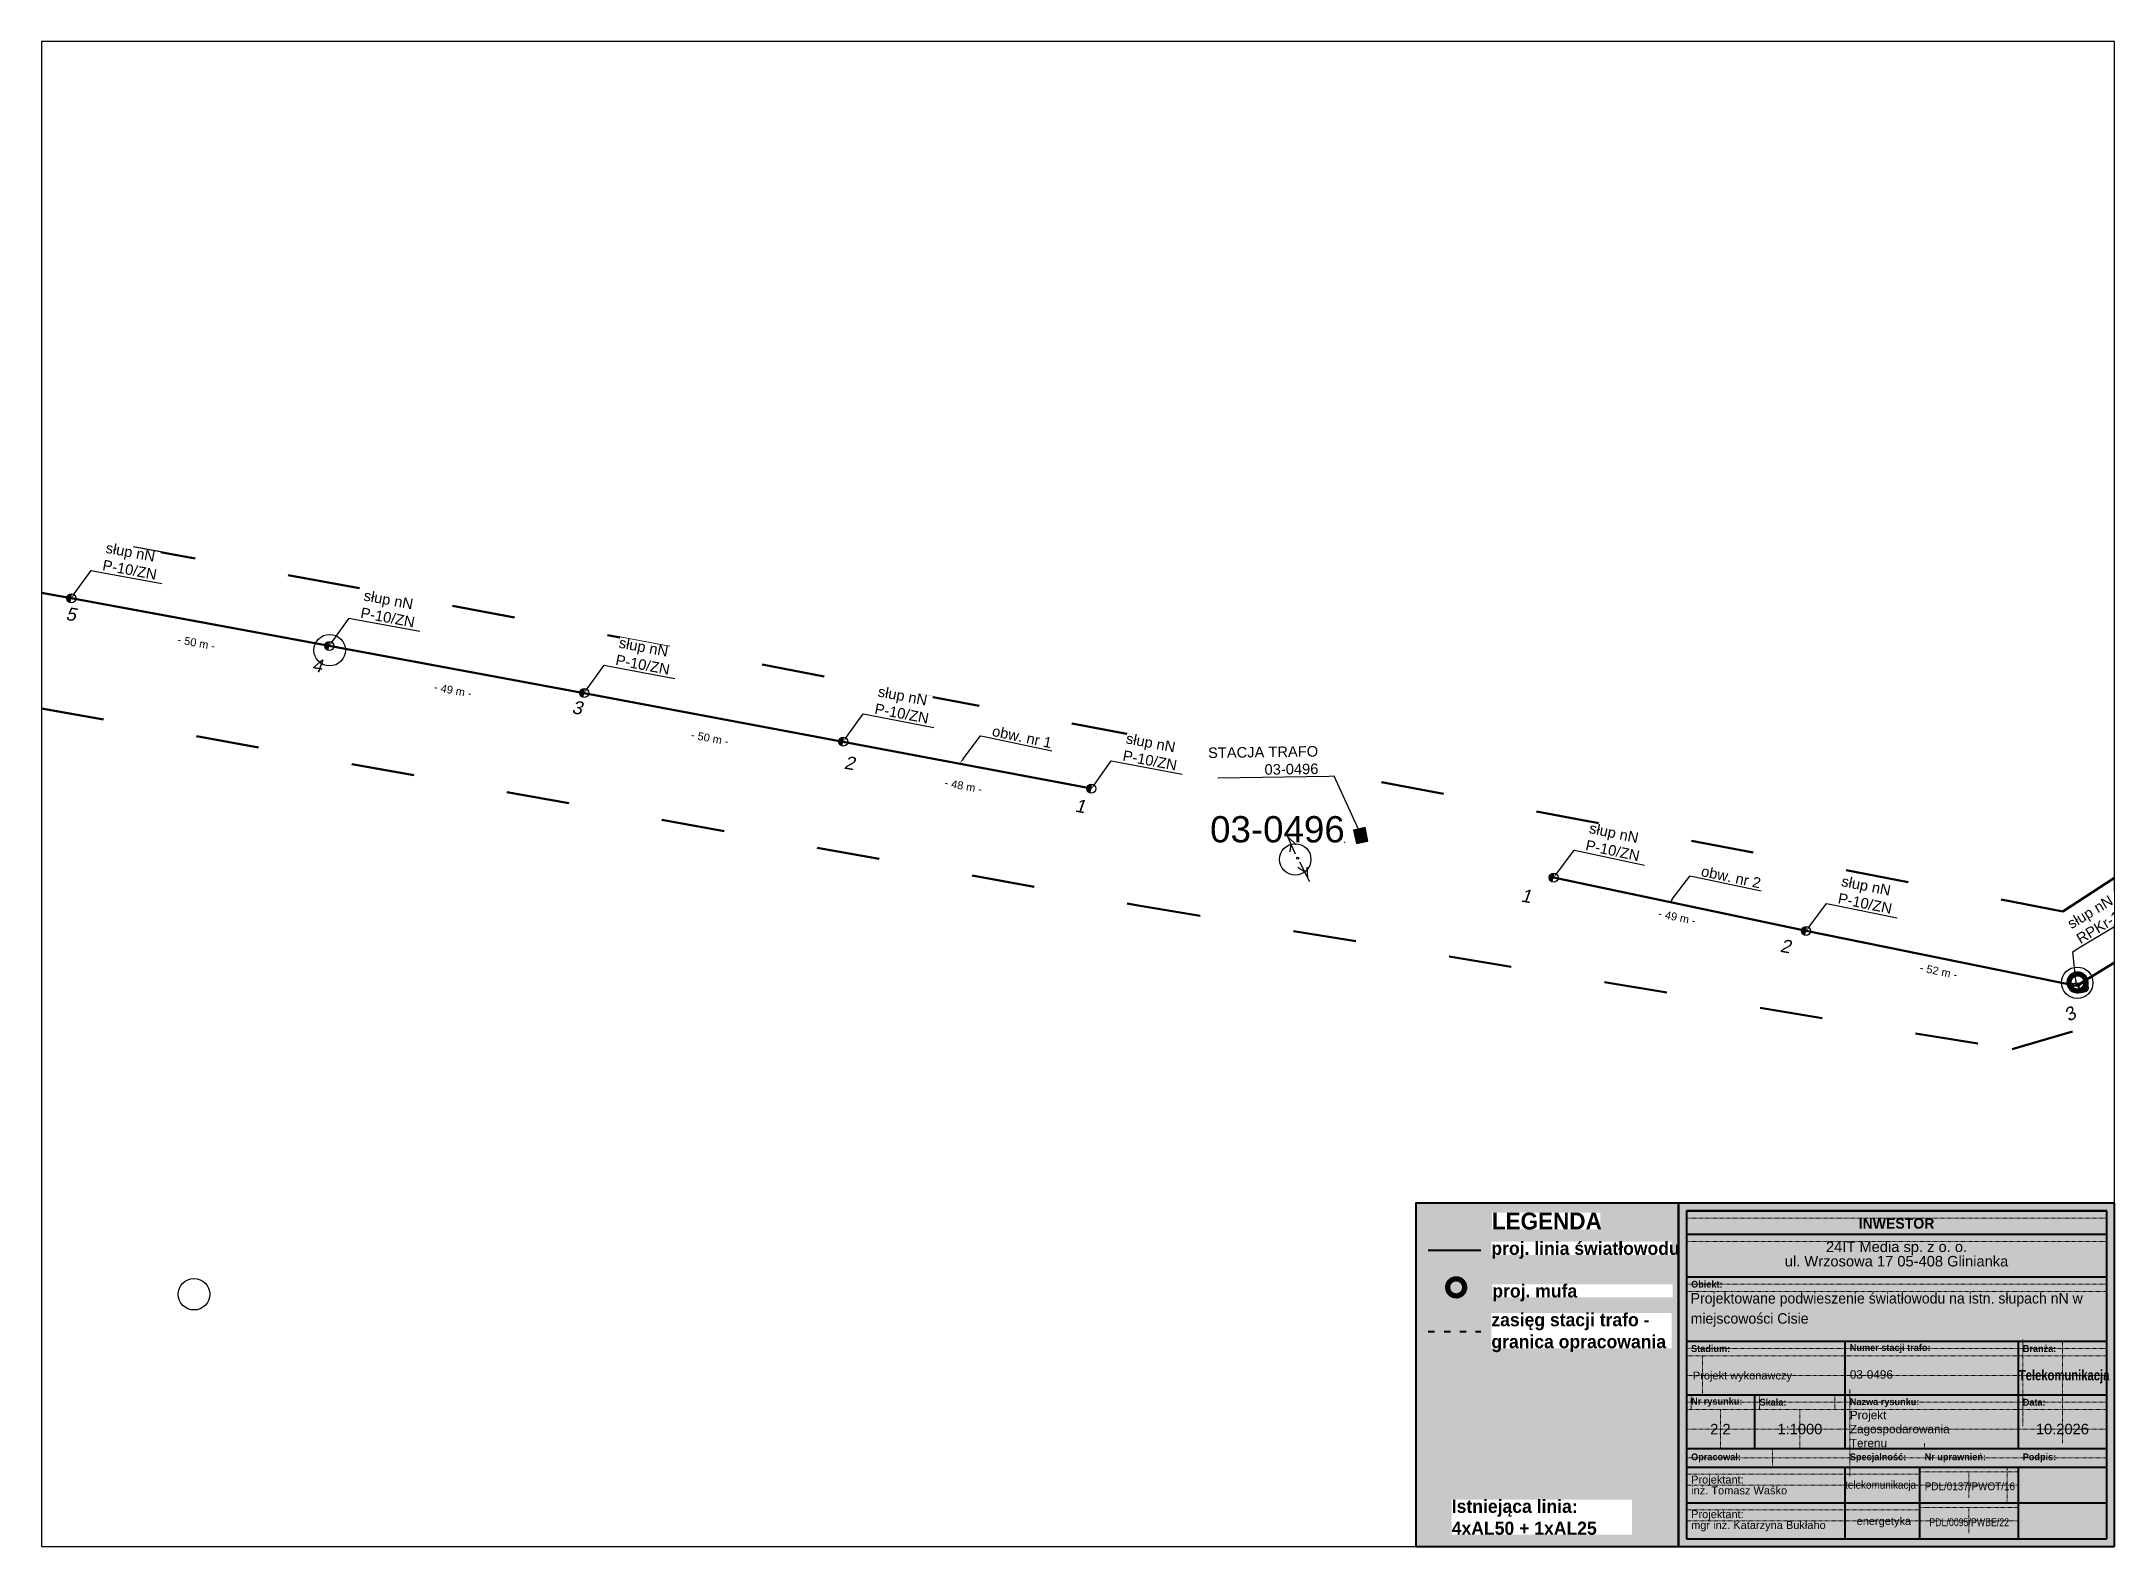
# Paper-space layout '496-2' of a CAD drawing. Header units: metres, sheet in millimetres. Extents: x 0 to 395, y 0 to 287.
# The model-space entities are those that its viewports show. They can reach past a viewport. Long polylines and large blocks are cut down to what shows.
import ezdxf
from ezdxf import colors
from ezdxf.entities.mleader import LeaderData, LeaderLine
from ezdxf.enums import TextEntityAlignment as Align
from ezdxf.math import Vec2, Vec3

# ---------------------------------------------------------------- set-up
doc = ezdxf.new("R2010")
doc.units = ezdxf.units.M
for name, pattern in [('ACAD_ISO03W100', [30, 12, -18]), ('DGN Style 2', [0.005224, 0.003135, -0.00209]), ('GCAD_ISO03W100', [30, 12, -18])]:
    doc.linetypes.add(name, pattern=pattern)
for name, color, linetype, lineweight in [('!tele', 30, 'Continuous', 50), ('!trafo', 6, 'GCAD_ISO03W100', 50), ('00_Mufa', 3, 'Continuous', 30), ('00_rurka', 30, 'Continuous', 30), ('@Tabelka', 7, 'Continuous', 13), ('_MM LINIA Sn', 40, 'Continuous', 30), ('_mm zasięg trafo', 6, 'ACAD_ISO03W100', 35), ('_numery', 7, 'Continuous', 40), ('_światłowód', 30, 'Continuous', 50), ('trafo otwock2|Survey_Point_Text_Name', 7, 'Continuous', 0)]:
    doc.layers.add(name, color=color, linetype=linetype, lineweight=lineweight)
doc.layers.add('@KonstrTabelki', color=253, linetype='DGN Style 2', lineweight=0, plot=False)
doc.layers.add('_arkusze model', color=7, linetype='Continuous', lineweight=50, plot=False)
for name, color, linetype in [('_MM mufy', 3, 'Continuous'), ('_MM opisy', 7, 'Continuous'), ('_MM slupy', 5, 'Continuous'), ('_mm trafo', 3, 'Continuous'), ('DIM', 7, 'Continuous')]:
    doc.layers.add(name, color=color, linetype=linetype)
doc.styles.add('BardzoMale-PrawaGora', font='arial.ttf', dxfattribs={"height": 0.0025})
doc.styles.get("Standard").update_dxf_attribs({"font": 'arial.ttf'})
doc.dimstyles.new('opis linie', dxfattribs={"dimtxt": 1.5, "dimasz": 0.18, "dimexe": 0.18, "dimexo": 0.0625, "dimgap": 2.5, "dimtad": 4, "dimdec": 0, "dimzin": 0, "dimdsep": 46, "dimtxsty": 'Standard', "dimcen": 0.09, "dimse1": 1, "dimse2": 1, "dimsd1": 1, "dimsd2": 1, "dimclrt": 256, "dimadec": 0, "dimazin": 0, "dimtfac": 1, "dimtdec": 0, "dimtofl": 0, "dimtmove": 0, "dimatfit": 3, "dimfxl": 1, "dimtfill": 1, "dimtolj": 1, "dimtzin": 0, "dimarcsym": 0})

# ---------------------------------------------------------------- blocks, each defined once
blk = doc.blocks.new('tabelka')
at = {"true_color": 0xffffff, "transparency": 33554687}
h = blk.add_hatch(color=7, dxfattribs=at)
h.dxf.hatch_style = 1
h.paths.add_polyline_path([(-83, 65.41), (0, 65.41), (0, 0), (-83, 0)])
at = {"layer": '@KonstrTabelki', "lineweight": 0}
for p, q in [((-1.5, 62.52), (-81.5, 62.52)), ((-1.5, 58.08), (-81.5, 58.08)), ((-1.5, 49.94), (-81.5, 49.94)), ((-81.5, 48.55), (-1.5, 48.55)), ((-1.5, 37.69), (-81.5, 37.69)), ((-81.5, 36.3), (-1.5, 36.3)), ((-78.46, 36.3), (-78.46, 28.86)), ((-17.47, 39.44), (-17.47, 22.94)), ((-9.93, 19.68), (-9.93, 39.08)), ((-81.5, 32.58), (-1.5, 32.58)), ((-80.6, 28.86), (-80.6, 26.08)), ((-67.58, 28.86), (-67.58, 26.08)), ((-53.27, 26.08), (-53.27, 28.86)), ((-50.39, 29.9), (-50.39, 18.64)), ((-17.47, 28.86), (-17.47, 22.94)), ((-9.93, 19.68), (-9.93, 28.86)), ((-1.5, 27.47), (-81.5, 27.47)), ((-81.5, 26.08), (-1.5, 26.08)), ((-74.99, 18.64), (-74.99, 26.08)), ((-59.88, 18.64), (-59.88, 26.08)), ((-1.5, 27.47), (-18.36, 27.47)), ((-1.5, 22.36), (-81.5, 22.36)), ((-1.5, 22.36), (-18.36, 22.36)), ((-81.5, 16.88), (-1.5, 16.88)), ((-65.11, 18.64), (-65.11, 15.11)), ((-50.39, 18.64), (-50.39, 13.41)), ((-36.15, 19.68), (-36.15, 18.64)), ((-37.05, 13.77), (-81.5, 13.77)), ((-37.05, 14.25), (-18.36, 14.25)), ((-27.71, 14.25), (-27.71, 9.31)), ((-20.43, 15.11), (-20.43, 8.31)), ((-37.05, 11.71), (-81.5, 11.71)), ((-18.36, 11.71), (-37.05, 11.71)), ((-37.05, 6.97), (-81.5, 6.97)), ((-37.05, 4.9), (-81.5, 4.9)), ((-37.05, 7.44), (-18.36, 7.44)), ((-18.36, 4.9), (-37.05, 4.9)), ((-27.71, 7.44), (-27.71, 2.5))]:
    blk.add_line(p, q, dxfattribs=at)
at = {"layer": '@KonstrTabelki'}
for points in [[(-51.29, 28.86), (-51.29, 39.08)], [(-51.29, 18.64), (-51.29, 28.86)]]:
    blk.add_lwpolyline(points, dxfattribs=at)
at = {"layer": '@Tabelka', "lineweight": 40}
for p, q in [((0, 65.41), (-83, 65.41)), ((-83, 65.41), (-83, 0)), ((-81.5, 63.91), (-1.5, 63.91)), ((-1.5, 63.91), (-81.5, 63.91)), ((-81.5, 63.91), (-81.5, 1.5)), ((-1.5, 1.5), (-1.5, 63.91)), ((0, 0), (0, 65.41)), ((-81.5, 59.47), (-1.5, 59.47)), ((-81.5, 51.33), (-1.5, 51.33)), ((-81.5, 39.08), (-1.5, 39.08)), ((-81.5, 39.08), (-18.36, 39.08)), ((-51.29, 28.86), (-51.29, 39.08)), ((-51.29, 28.86), (-51.29, 35.67)), ((-18.36, 39.08), (-18.36, 28.86)), ((-81.5, 28.86), (-18.36, 28.86)), ((-68.48, 18.64), (-68.48, 28.86)), ((-51.29, 18.64), (-51.29, 28.86)), ((-18.36, 28.86), (-1.5, 28.86)), ((-18.36, 28.86), (-18.36, 18.64)), ((-51.29, 18.64), (-51.29, 25.45)), ((-18.36, 25.45), (-18.36, 18.64)), ((-81.5, 18.64), (-1.5, 18.64)), ((-81.5, 18.64), (-1.5, 18.64)), ((-81.5, 15.11), (-1.5, 15.11)), ((-51.29, 1.5), (-51.29, 15.11)), ((-37.05, 1.5), (-37.05, 15.11)), ((-18.36, 15.11), (-18.36, 1.5)), ((-81.5, 8.31), (-1.5, 8.31)), ((-81.5, 8.31), (-1.5, 8.31)), ((-81.5, 1.5), (-1.5, 1.5)), ((-83, 0), (0, 0))]:
    blk.add_line(p, q, dxfattribs=at)
at = {"layer": '@Tabelka'}
for s, insert, char_height, attachment_point, line_spacing_factor in [('{\\fLato Light|b1|i0|c238|p34;INWESTOR}', (-41.5, 62.52), 2, 2, 0.825), ('24IT Media sp. z o. o.\\Pul. Wrzosowa 17 05-408 Glinianka', (-41.5, 58.08), 2, 2, 0.825), ('{\\fLato Light|b1|i0|c238|p34;Obiekt:}', (-80.6, 49.94), 1.3, 4, 0.946154), ('{\\fLato Light|b1|i0|c238|p34;Branża:}', (-17.47, 37.69), 1.3, 4, 0.946154), ('Projekt wykonawczy', (-80.27, 32.34), 1.5, 4, 0.825), ('{\\fLato Light|b1|i0|c238|p34;\\W0.8;Telekomunikacja}', (-9.6, 32.34), 2, 5, 0.76875), ('{\\fLato Light|b1|i0|c238|p34;Nr rysunku:}', (-80.6, 27.47), 1.3, 4, 0.946154), ('{\\fLato Light|b1|i0|c238|p34;Skala:}', (-67.58, 27.47), 1.3, 4, 0.946154), ('{\\fLato Light|b1|i0|c238|p34;Nazwa rysunku:}', (-50.39, 27.38), 1.3, 4, 0.946154), ('{\\fLato Light|b1|i0|c238|p34;Data:}', (-17.47, 27.47), 1.3, 4, 0.946154), ('10.2026', (-9.93, 22.36), 2, 5, 0.825), ('{\\fLato Light|b1|i0|c238|p34;Opracował:}', (-80.6, 16.88), 1.3, 4, 0.946154), ('{\\fLato Light|b1|i0|c238|p34;Specjalność:}', (-50.39, 16.88), 1.3, 4, 0.946154), ('{\\fLato Light|b1|i0|c238|p34;Nr uprawnień:}', (-36.15, 16.88), 1.3, 4, 0.946154), ('{\\fLato Light|b1|i0|c238|p34;Podpis:}', (-17.47, 16.88), 1.3, 4, 0.946154)]:
    blk.add_mtext(s, dxfattribs=dict(at, insert=insert, char_height=char_height, attachment_point=attachment_point, line_spacing_factor=line_spacing_factor))
for s, insert, char_height, width, attachment_point, line_spacing_factor in [('{\\fLato Light|b1|i0|c238|p34;Stadium:}', (-80.6, 37.69), 1.3, 8.6456, 4, 0.946154), ('{\\fLato Light|b1|i0|c238|p34;Numer stacji trafo:}', (-50.39, 37.69), 1.3, 16.1141, 4, 0.946154), ('Projektant:\\Pinż. Tomasz Waśko', (-80.6, 11.71), 1.5, 27.9275, 4, 0.825), ('{\\W0.9;telekomunikacja}', (-44.53, 11.53), 1.5, 22.915, 5, 0.825), ('{\\W0.9;PDL/0137/PWOT/16}', (-27.54, 11.46), 1.5, 22.915, 5, 0.825), ('Projektant:\\Pmgr inż. Katarzyna Bukłaho', (-80.6, 4.9), 1.5, 27.9275, 4, 0.825), ('energetyka', (-43.91, 4.64), 1.5, 22.915, 5, 0.825), ('{\\W0.8;PDL/0095/PWBE/22}', (-27.66, 4.62), 1.5, 22.915, 5, 0.825)]:
    blk.add_mtext(s, dxfattribs=dict(at, insert=insert, char_height=char_height, width=width, attachment_point=attachment_point, line_spacing_factor=line_spacing_factor))
blk = doc.blocks.new('mufa')
at = {"layer": '_MM mufy'}
h = blk.add_hatch(color=256, dxfattribs=at)
h.dxf.hatch_style = 1
h.paths.add_polyline_path([(2.15, 0.12, 1), (-2.1, -0.05, 1)])
h.paths.add_polyline_path([(-1.1, -0.01, -1), (1.15, 0.08, -1)], flags=16)
h.paths.add_polyline_path([(-0.83, 0, -1), (0.88, 0.07, -1)], flags=0)
blk = doc.blocks.new('legenda')
at = {"true_color": 0xffffff, "transparency": 33554687}
h = blk.add_hatch(color=7, dxfattribs=at)
h.dxf.hatch_style = 1
h.paths.add_polyline_path([(-50, 65.41), (0, 65.41), (0, 0), (-50, 0)])
at = {"lineweight": 40}
blk.add_lwpolyline([(0, 65.41), (-50, 65.41), (-50, 0)], dxfattribs=at)
at = {"layer": '_mm zasięg trafo', "lineweight": 40, "ltscale": 0.1}
blk.add_lwpolyline([(-47.62, 40.95), (-37.62, 40.95)], dxfattribs=at)
at = {"layer": '_światłowód', "lineweight": 40}
blk.add_lwpolyline([(-47.62, 56.41), (-37.62, 56.41)], dxfattribs=at)
at = {"layer": '_mm zasięg trafo'}
blk.add_blockref('mufa', (-42.35, 49.31), dxfattribs=at)
at = {"layer": '_mm zasięg trafo', "bg_fill": 3, "box_fill_scale": 1, "bg_fill_color": 256, "bg_fill_transparency": 0}
for s, width, heights, insert, char_height, attachment_point in [('{\\fLato Light|b1|i0|c238|p34;\\C7;LEGENDA}', 20.65, [-3.27], (-35.53, 63.58), 3.2, 1), ('\\pxt4;{\\fLato Light|b1|i0|c238|p34;\\C7;proj. linia światłowodu}', 34.3358, [0], (-35.62, 56.41), 2.5, 4), ('\\pxt4;{\\fLato Light|b1|i0|c238|p34;\\C7;proj. mufa}', 34.3358, [0], (-35.44, 48.3), 2.5, 4), ('\\pxt4;{\\fLato Light|b1|i0|c238|p34;\\C7;zasięg stacji trafo - granica opracowania}', 34.3358, [-7.36], (-35.62, 40.72), 2.5, 4)]:
    blk.add_mtext_dynamic_manual_height_columns(s, width=width, gutter_width=1, heights=heights, dxfattribs=dict(at, insert=insert, char_height=char_height, attachment_point=attachment_point))
at = {"lineweight": 40}
blk.add_lwpolyline([(-50, 0), (0, 0), (0, 65.41)], dxfattribs=at)
at = {"layer": '_mm zasięg trafo', "insert": (-43.16, 5.56), "char_height": 2.5, "attachment_point": 4, "bg_fill": 3, "box_fill_scale": 1, "bg_fill_color": 256, "bg_fill_transparency": 0}
blk.add_mtext_dynamic_manual_height_columns('\\pxt4;{\\fLato Light|b1|i0|c238|p34;\\C7;Istniejąca linia:\\P4xAL50 + 1xAL25}', width=34.3358, gutter_width=1, heights=[-6.79], dxfattribs=at)
blk = doc.blocks.new('trafo')
at = {"layer": '_mm trafo'}
h = blk.add_hatch(color=256, dxfattribs=at)
h.dxf.hatch_style = 1
h.paths.add_polyline_path([(-1.15, 1.02), (-0.52, -1.51), (1.64, -0.96), (1.01, 1.59)])
at = {"layer": '_MM LINIA Sn', "color": 2, "lineweight": 60}
for p, q in [((0.58, 0.02), (-0.43, 0.9)), ((-0.32, -0.23), (0.58, 0.02)), ((0.58, -0.92), (-0.32, -0.23)), ((0.55, -0.72), (0.41, -0.9)), ((0.41, -0.9), (0.58, -0.92)), ((0.58, -0.92), (0.55, -0.72))]:
    blk.add_line(p, q, dxfattribs=at)
at = {"layer": '_mm trafo', "flags": 128}
blk.add_lwpolyline([(-0.52, -1.52), (1.64, -0.96), (0.98, 1.58), (-1.17, 0.99), (-0.52, -1.52)], close=True, dxfattribs=at)
blk = doc.blocks.new('ZN')
at = {"layer": '_MM slupy', "transparency": 33554687}
h = blk.add_hatch(color=256, dxfattribs=at)
h.dxf.hatch_style = 1
h.paths.add_polyline_path([(0, -0.86), (0, 0.86, 1)])
at = {"layer": '_MM slupy'}
blk.add_circle((0, 0), 0.857, dxfattribs=at)
blk = doc.blocks.new('trafo otwock2|NULL-flatten-266')
at = {"color": 2, "linetype": 'Continuous', "lineweight": 0}
blk.add_point((0, 0), dxfattribs=at)
blk = doc.blocks.new('trafo otwock2-flatten-1')
at = {"layer": '!tele'}
blk.add_blockref('trafo otwock2|NULL-flatten-266', (7526082.42316, 5787677.26104), dxfattribs=at)
at = {"layer": 'trafo otwock2|Survey_Point_Text_Name', "color": 3, "linetype": 'Continuous', "lineweight": 53}
blk.add_text('03-0496', height=5, dxfattribs=at).set_placement((7526082.42316, 5787677.26104), align=Align.RIGHT)
blk = doc.blocks.new('*D3231')
at = {"layer": 'DIM', "insert": (7526244.48, 5787660.81), "char_height": 1.5, "attachment_point": 5, "rotation": 31.137, "bg_fill": 3, "box_fill_scale": 1.1, "bg_fill_color": 9, "bg_fill_true_color": 13158600, "bg_fill_transparency": 0}
blk.add_mtext('\\A1;- 50 m -', dxfattribs=at)
blk = doc.blocks.new('*D3232')
at = {"layer": 'DIM', "insert": (7526195.46, 5787652.73), "char_height": 1.5, "attachment_point": 5, "rotation": 348.5218, "bg_fill": 3, "box_fill_scale": 1.1, "bg_fill_color": 9, "bg_fill_true_color": 13158600, "bg_fill_transparency": 0}
blk.add_mtext('\\A1;- 52 m -', dxfattribs=at)
blk = doc.blocks.new('*D3233')
at = {"layer": 'DIM', "insert": (7526145.68, 5787663.03), "char_height": 1.5, "attachment_point": 5, "rotation": 348.0841, "bg_fill": 3, "box_fill_scale": 1.1, "bg_fill_color": 9, "bg_fill_true_color": 13158600, "bg_fill_transparency": 0}
blk.add_mtext('\\A1;- 49 m -', dxfattribs=at)
blk = doc.blocks.new('*D3240')
at = {"layer": 'DIM', "insert": (7525814.41, 5787724.37), "char_height": 1.5, "attachment_point": 5, "rotation": 349.5647, "bg_fill": 3, "box_fill_scale": 1.1, "bg_fill_color": 9, "bg_fill_true_color": 13158600, "bg_fill_transparency": 0}
blk.add_mtext('\\A1;- 51 m -', dxfattribs=at)
blk = doc.blocks.new('*D3241')
at = {"layer": 'DIM', "insert": (7525863.84, 5787715.25), "char_height": 1.5, "attachment_point": 5, "rotation": 349.5244, "bg_fill": 3, "box_fill_scale": 1.1, "bg_fill_color": 9, "bg_fill_true_color": 13158600, "bg_fill_transparency": 0}
blk.add_mtext('\\A1;- 50 m -', dxfattribs=at)
blk = doc.blocks.new('*D3242')
at = {"layer": 'DIM', "insert": (7525912.66, 5787706.23), "char_height": 1.5, "attachment_point": 5, "rotation": 349.5434, "bg_fill": 3, "box_fill_scale": 1.1, "bg_fill_color": 9, "bg_fill_true_color": 13158600, "bg_fill_transparency": 0}
blk.add_mtext('\\A1;- 49 m -', dxfattribs=at)
blk = doc.blocks.new('*D3243')
at = {"layer": 'DIM', "insert": (7525961.56712, 5787697.11345), "char_height": 1.5, "attachment_point": 5, "rotation": 349.3396517, "bg_fill": 3, "box_fill_scale": 1.1, "bg_fill_color": 9, "bg_fill_true_color": 13158600, "bg_fill_transparency": 0}
blk.add_mtext('\\A1;- 50 m -', dxfattribs=at)
blk = doc.blocks.new('*D3244')
at = {"layer": 'DIM', "insert": (7526009.83, 5787688.01), "char_height": 1.5, "attachment_point": 5, "rotation": 349.2958, "bg_fill": 3, "box_fill_scale": 1.1, "bg_fill_color": 9, "bg_fill_true_color": 13158600, "bg_fill_transparency": 0}
blk.add_mtext('\\A1;- 48 m -', dxfattribs=at)
blk = doc.blocks.new('R')
at = {"layer": '_MM slupy', "transparency": 33554687}
h = blk.add_hatch(color=256, dxfattribs=at)
h.dxf.hatch_style = 1
h.paths.add_polyline_path([(-0.93, -0.86), (-0.93, 0.86, 1)])
h = blk.add_hatch(color=256, dxfattribs=at)
h.dxf.hatch_style = 1
h.paths.add_polyline_path([(0.93, 0.86), (0.93, -0.86, 1)])
at = {"layer": '_MM slupy'}
for points in [[(-0.93, 0.86), (0.93, 0.86)], [(-0.93, -0.86), (0.93, -0.86)]]:
    blk.add_lwpolyline(points, dxfattribs=at)
for centre in [(-0.93, 0), (0.93, 0)]:
    blk.add_circle(centre, 0.857, dxfattribs=at)
blk = doc.blocks.new('q')
at = {"layer": '_MM slupy'}
blk.add_blockref('ZN', (0, 0), dxfattribs=at)
at = {"layer": '_MM opisy'}
ml = blk.add_multileader_mtext('Standard', dxfattribs=at)
ml.set_content('\\pxql;słup nN\\PP-10/ZN', color=256)
ml.set_leader_properties()
ml.build(insert=Vec2(0, 0))
ml.multileader.update_dxf_attribs({"has_text_frame": 1, "text_left_attachment_type": 5, "text_right_attachment_type": 5, "dogleg_length": 1, "arrow_head_size": 1})
ctx = ml.context
ctx.base_point, ctx.char_height, ctx.arrow_head_size, ctx.landing_gap_size, ctx.plane_origin = Vec3(3.75, 5.9), 2, 1, 1, Vec3(1.72, -1.42)
ctx.left_attachment, ctx.right_attachment = 5, 5
notes = []
notes.append((ctx, [(0, (1, 1, 0), (2.75, 5.9), (1, 0), 1, [(0, [(0, 0), (2.75, 5.9)], 0, [])])]))
ctx.mtext.insert, ctx.mtext.flow_direction = Vec3(4.75, 11.7), 5
ctx.mtext.has_bg_fill, ctx.mtext.bg_color, ctx.mtext.bg_scale_factor, ctx.mtext.bg_transparency, ctx.mtext.use_window_bg_color = 1, -1023410175, 1, 0, 1
for ctx, leaders in notes:
    for number, flags, end, landing, length, lines in leaders:
        leader = LeaderData()
        leader.index, (leader.has_last_leader_line, leader.has_dogleg_vector, leader.attachment_direction) = number, flags
        leader.last_leader_point, leader.dogleg_vector, leader.dogleg_length = Vec3(end), Vec3(landing), length
        for number, points, colour, breaks in lines:
            line = LeaderLine()
            line.index, line.vertices, line.color, line.breaks = number, Vec3.list(points), colors.encode_raw_color(colour), breaks
            leader.lines.append(line)
        ctx.leaders.append(leader)

msp = doc.modelspace()

# ---------------------------------------------------------------- linework, layer by layer
at = {"layer": '!trafo'}
msp.add_lwpolyline([(7525573.46, 5787783.72), (7525566.02, 5787748.05), (7525693.92, 5787724.85), (7525684.86, 5787676.78), (7525730.62, 5787669.74), (7525742.18, 5787719.35), (7526043.07, 5787665.25), (7526209.43, 5787637.87), (7526252.67, 5787650.65), (7526249.12, 5787604.32), (7526287.93, 5787596.02), (7526304.14, 5787675.68), (7526440.47, 5787706.54), (7526466.72, 5787715.72), (7526462, 5787742.97), (7526297.45, 5787715.01), (7526219.13, 5787664.12), (7525893.13, 5787725.99)], close=True, dxfattribs=at)
at = {"layer": '00_Mufa'}
for centre in [(7525889.2, 5787713.86), (7526072.99, 5787674.01), (7526221.84, 5787650.53), (7525863.38, 5787591.23)]:
    msp.add_circle(centre, 3, dxfattribs=at)
at = {"layer": '00_rurka'}
for points in [[(7526073.06, 5787675), (7526071.36, 5787678.86)], [(7526071.65, 5787678.24), (7526073.2, 5787676.79)], [(7526072.15, 5787677.03), (7526072, 5787675.45)], [(7526074.8, 5787671.59), (7526073.49, 5787672.48)], [(7526073.81, 5787673.58), (7526075.7, 5787669.81)], [(7526075.41, 5787670.44), (7526075.28, 5787672.55)]]:
    msp.add_lwpolyline(points, dxfattribs=at)
msp.add_circle((7526073.45, 5787674.25), 0.215, dxfattribs=at)

# ---------------------------------------------------------------- block references
at = {"layer": '_arkusze model', "rotation": 357.3066721443945}
msp.add_blockref('trafo', (7526085.24, 5787678.55), dxfattribs=at)

# ---------------------------------------------------------------- texts
at = {"layer": '_numery', "oblique": 10}
msp.add_text('1', height=2.5, rotation=350.2046, dxfattribs=at).set_placement((7526115.83, 5787666.01))

# ---------------------------------------------------------------- next in the draw order: block references
for p, rotation in [((7525840.02, 5787723.74), 349.524399996185), ((7525889.13, 5787714.66), 349.5434456156839), ((7525937.66, 5787705.7), 349.3396517051326), ((7525986.96, 5787696.42), 349.2957718573226), ((7526034.19, 5787687.49), 349.2957718573226), ((7526170.24, 5787660.41), 348.5217865194734)]:
    msp.add_blockref('q', p, dxfattribs=dict(rotation=rotation))

# ---------------------------------------------------------------- next in the draw order: leaders
at = {"layer": '_mm trafo', "color": 3}
ml = msp.add_multileader_mtext('Standard', dxfattribs=at)
ml.set_content('STACJA TRAFO\\P03-0496', color=3)
ml.set_leader_properties()
ml.build(insert=Vec2(0, 0))
ml.multileader.update_dxf_attribs({"has_text_frame": 1, "text_left_attachment_type": 5, "text_right_attachment_type": 5, "dogleg_length": 1, "arrow_head_size": 1.5})
ctx = ml.context
ctx.base_point, ctx.char_height, ctx.arrow_head_size, ctx.plane_origin, ctx.plane_x_axis, ctx.plane_y_axis = Vec3(7526054.72, 5787689.46), 2, 1.5, Vec3(7526089.38, 5787646.46), Vec3(0.999891, 0.014731), Vec3(-0.014731, 0.999891)
ctx.left_attachment, ctx.right_attachment, ctx.text_align_type, ctx.attachment_type = 5, 5, 2, 2
notes = []
notes.append((ctx, [(0, (1, 1, 0), (7526080.42, 5787689.84), (-0.999891, -0.014731), 1, [(0, [(7526086.15, 5787677.26)], 0, [])])]))
ctx.mtext.insert, ctx.mtext.text_direction, ctx.mtext.rotation, ctx.mtext.alignment, ctx.mtext.flow_direction = Vec3(7526077.34, 5787695.62), Vec3(0.999891, 0.014731), 6.129723, 3, 5
ctx.mtext.has_bg_fill, ctx.mtext.bg_color, ctx.mtext.bg_scale_factor, ctx.mtext.bg_transparency, ctx.mtext.use_window_bg_color = 1, -1073741824, 1, 0, 1
for ctx, leaders in notes:
    for number, flags, end, landing, length, lines in leaders:
        leader = LeaderData()
        leader.index, (leader.has_last_leader_line, leader.has_dogleg_vector, leader.attachment_direction) = number, flags
        leader.last_leader_point, leader.dogleg_vector, leader.dogleg_length = Vec3(end), Vec3(landing), length
        for number, points, colour, breaks in lines:
            line = LeaderLine()
            line.index, line.vertices, line.color, line.breaks = number, Vec3.list(points), colors.encode_raw_color(colour), breaks
            leader.lines.append(line)
        ctx.leaders.append(leader)

# ---------------------------------------------------------------- next in the draw order: linework, layer by layer
at = {"layer": '!tele'}
for points in [[(7525577.47, 5787772.18), (7525613.52, 5787765.49), (7525652.17, 5787758.47), (7525693.99, 5787750.71), (7525719.93, 5787745.93), (7525742.17, 5787742.07), (7525790.25, 5787732.9), (7525840.02, 5787723.74), (7525889.13, 5787714.66), (7525937.66, 5787705.7), (7525986.96, 5787696.42), (7526034.19, 5787687.49)], [(7526122.16, 5787670.56), (7526170.24, 5787660.41), (7526221.68, 5787649.97), (7526264.68, 5787675.95), (7526285.19, 5787687.53), (7526308.55, 5787701.94), (7526358.2, 5787710.84), (7526407.28, 5787720.71), (7526443.64, 5787727.34)]]:
    msp.add_lwpolyline(points, dxfattribs=at)

# ---------------------------------------------------------------- next in the draw order: block references
msp.add_blockref('trafo otwock2-flatten-1', (0, 0), dxfattribs=at)

# ---------------------------------------------------------------- next in the draw order: dimensions: what is measured, and where the dimension line sits
at = {"layer": 'DIM'}
for p1, p2, picture, middle in [((7525790.25, 5787732.9), (7525840.02, 5787723.74), '*D3240', (7525814.41, 5787724.37)), ((7526264.68, 5787675.95), (7526221.68, 5787649.97), '*D3231', (7526244.48, 5787660.81))]:
    dim = msp.add_aligned_dim(p1=p1, p2=p2, distance=-0.75, dimstyle='opis linie', override={"dimpost": '- <> m -'}, dxfattribs=at)
    dim.commit()
    dim.dimension.update_dxf_attribs({"geometry": picture, "text_midpoint": middle})

# ---------------------------------------------------------------- next in the draw order: dimensions: what is measured, and where the dimension line sits
for p1, p2, picture, middle in [((7525840.02, 5787723.74), (7525889.13, 5787714.66), '*D3241', (7525863.84, 5787715.25)), ((7526221.68, 5787649.97), (7526170.24, 5787660.41), '*D3232', (7526195.46, 5787652.73))]:
    dim = msp.add_aligned_dim(p1=p1, p2=p2, distance=-0.75, dimstyle='opis linie', override={"dimpost": '- <> m -'}, dxfattribs=at)
    dim.commit()
    dim.dimension.update_dxf_attribs({"geometry": picture, "text_midpoint": middle})

# ---------------------------------------------------------------- next in the draw order: texts
at = {"layer": '_numery', "oblique": 10}
for s, rotation, p in [('5', 350.2046, (7525838.85, 5787719.65)), ('3', 28.9889, (7526220.21, 5787643.05))]:
    msp.add_text(s, height=2.5, rotation=rotation, dxfattribs=at).set_placement(p)

# ---------------------------------------------------------------- next in the draw order: dimensions: what is measured, and where the dimension line sits
at = {"layer": 'DIM'}
for p1, p2, picture, middle in [((7525889.13, 5787714.66), (7525937.66, 5787705.7), '*D3242', (7525912.66, 5787706.23)), ((7526170.24, 5787660.41), (7526122.16, 5787670.56), '*D3233', (7526145.68, 5787663.03))]:
    dim = msp.add_aligned_dim(p1=p1, p2=p2, distance=-0.75, dimstyle='opis linie', override={"dimpost": '- <> m -'}, dxfattribs=at)
    dim.commit()
    dim.dimension.update_dxf_attribs({"geometry": picture, "text_midpoint": middle})

# ---------------------------------------------------------------- next in the draw order: leaders
at = {"layer": '_MM opisy'}
ml = msp.add_multileader_mtext('Standard', dxfattribs=at)
ml.set_content('\\pxql;słup nN\\PRPKr-10/ZN', color=256)
ml.set_leader_properties()
ml.build(insert=Vec2(0, 0))
ml.multileader.update_dxf_attribs({"has_text_frame": 1, "text_left_attachment_type": 5, "text_right_attachment_type": 5, "dogleg_length": 1, "arrow_head_size": 1})
ctx = ml.context
ctx.base_point, ctx.char_height, ctx.arrow_head_size, ctx.landing_gap_size, ctx.plane_origin, ctx.plane_x_axis, ctx.plane_y_axis = Vec3(7526221.84, 5787656.96), 2, 1, 1, Vec3(7526223.88, 5787649.64), Vec3(0.855933, 0.517086), Vec3(-0.517086, 0.855933)
ctx.left_attachment, ctx.right_attachment = 5, 5
notes = []
notes.append((ctx, [(0, (1, 1, 0), (7526220.98, 5787656.45), (0.855933, 0.517086), 1, [(0, [(7526221.68, 5787649.97), (7526220.98, 5787656.45)], 0, [])])]))
ctx.mtext.insert, ctx.mtext.text_direction, ctx.mtext.flow_direction = Vec3(7526219.71, 5787662.42), Vec3(0.855933, 0.517086), 5
ctx.mtext.has_bg_fill, ctx.mtext.bg_color, ctx.mtext.bg_scale_factor, ctx.mtext.bg_transparency, ctx.mtext.use_window_bg_color = 1, -1023410175, 1, 0, 1
for ctx, leaders in notes:
    for number, flags, end, landing, length, lines in leaders:
        leader = LeaderData()
        leader.index, (leader.has_last_leader_line, leader.has_dogleg_vector, leader.attachment_direction) = number, flags
        leader.last_leader_point, leader.dogleg_vector, leader.dogleg_length = Vec3(end), Vec3(landing), length
        for number, points, colour, breaks in lines:
            line = LeaderLine()
            line.index, line.vertices, line.color, line.breaks = number, Vec3.list(points), colors.encode_raw_color(colour), breaks
            leader.lines.append(line)
        ctx.leaders.append(leader)

# ---------------------------------------------------------------- next in the draw order: block references
at = {"color": 5, "lineweight": 70}
msp.add_blockref('mufa', (7526221.88, 5787650.56), dxfattribs=at)
msp.add_blockref('R', (7526222.13, 5787649.59))
at = {"layer": '_MM slupy', "rotation": 348.0841412629711}
msp.add_blockref('ZN', (7526122.16, 5787670.56), dxfattribs=at)

# ---------------------------------------------------------------- next in the draw order: texts
at = {"layer": '_numery', "oblique": 10}
for s, p in [('4', (7525885.74, 5787709.9)), ('2', (7526165.19, 5787656.44))]:
    msp.add_text(s, height=2.5, rotation=350.2046, dxfattribs=at).set_placement(p)

# ---------------------------------------------------------------- next in the draw order: dimensions: what is measured, and where the dimension line sits
at = {"layer": 'DIM'}
dim = msp.add_aligned_dim(p1=(7525937.66, 5787705.7), p2=(7525986.96, 5787696.42), distance=-0.75, dimstyle='opis linie', override={"dimpost": '- <> m -'}, dxfattribs=at)
dim.commit()
dim.dimension.update_dxf_attribs({"geometry": '*D3243', "text_midpoint": (7525961.57, 5787697.11)})

# ---------------------------------------------------------------- next in the draw order: leaders
at = {"layer": '_MM opisy', "color": 1}
ml = msp.add_multileader_mtext('Standard', dxfattribs=at)
ml.set_content('\\pxql;obw. nr 2', color=256)
ml.set_leader_properties()
ml.build(insert=Vec2(0, 0))
ml.multileader.update_dxf_attribs({"has_text_frame": 1, "text_left_attachment_type": 5, "text_right_attachment_type": 5, "dogleg_length": 1, "arrow_head_size": 1})
ctx = ml.context
ctx.base_point, ctx.char_height, ctx.arrow_head_size, ctx.landing_gap_size, ctx.plane_origin, ctx.plane_x_axis, ctx.plane_y_axis = Vec3(7526149.07, 5787670.68), 2, 1, 1, Vec3(7526145.55, 5787663.9), Vec3(0.978452, -0.206475), Vec3(0.206475, 0.978452)
ctx.left_attachment, ctx.right_attachment = 5, 5
notes = []
notes.append((ctx, [(0, (1, 1, 0), (7526148.09, 5787670.88), (0.978452, -0.206475), 1, [(0, [(7526144.17, 5787665.64), (7526148.08, 5787670.85)], 0, [])])]))
ctx.mtext.insert, ctx.mtext.text_direction, ctx.mtext.flow_direction = Vec3(7526150.54, 5787672.83), Vec3(0.978452, -0.206475), 5
ctx.mtext.has_bg_fill, ctx.mtext.bg_color, ctx.mtext.bg_scale_factor, ctx.mtext.bg_transparency, ctx.mtext.use_window_bg_color = 1, -1023410175, 1, 0, 1
for ctx, leaders in notes:
    for number, flags, end, landing, length, lines in leaders:
        leader = LeaderData()
        leader.index, (leader.has_last_leader_line, leader.has_dogleg_vector, leader.attachment_direction) = number, flags
        leader.last_leader_point, leader.dogleg_vector, leader.dogleg_length = Vec3(end), Vec3(landing), length
        for number, points, colour, breaks in lines:
            line = LeaderLine()
            line.index, line.vertices, line.color, line.breaks = number, Vec3.list(points), colors.encode_raw_color(colour), breaks
            leader.lines.append(line)
        ctx.leaders.append(leader)

# ---------------------------------------------------------------- next in the draw order: texts
at = {"layer": '_numery', "oblique": 10}
msp.add_text('3', height=2.5, rotation=350.2046, dxfattribs=at).set_placement((7525935.2, 5787701.86))

# ---------------------------------------------------------------- next in the draw order: dimensions: what is measured, and where the dimension line sits
at = {"layer": 'DIM'}
dim = msp.add_aligned_dim(p1=(7525986.96, 5787696.42), p2=(7526034.19, 5787687.49), distance=-0.75, dimstyle='opis linie', override={"dimpost": '- <> m -'}, dxfattribs=at)
dim.commit()
dim.dimension.update_dxf_attribs({"geometry": '*D3244', "text_midpoint": (7526009.83, 5787688.01)})

# ---------------------------------------------------------------- next in the draw order: leaders
at = {"layer": '_MM opisy'}
ml = msp.add_multileader_mtext('Standard', dxfattribs=at)
ml.set_content('\\pxql;słup nN\\PP-10/ZN', color=256)
ml.set_leader_properties()
ml.build(insert=Vec2(0, 0))
ml.multileader.update_dxf_attribs({"has_text_frame": 1, "text_left_attachment_type": 5, "text_right_attachment_type": 5, "dogleg_length": 1, "arrow_head_size": 1})
ctx = ml.context
ctx.base_point, ctx.char_height, ctx.arrow_head_size, ctx.landing_gap_size, ctx.plane_origin, ctx.plane_x_axis, ctx.plane_y_axis = Vec3(7526127.05, 5787675.56), 2, 1, 1, Vec3(7526123.54, 5787668.82), Vec3(0.978452, -0.206475), Vec3(0.206475, 0.978452)
ctx.left_attachment, ctx.right_attachment = 5, 5
notes = []
notes.append((ctx, [(0, (1, 1, 0), (7526126.07, 5787675.77), (0.978452, -0.206475), 1, [(0, [(7526122.16, 5787670.56), (7526126.07, 5787675.77)], 0, [])])]))
ctx.mtext.insert, ctx.mtext.text_direction, ctx.mtext.flow_direction = Vec3(7526129.23, 5787681.03), Vec3(0.978452, -0.206475), 5
ctx.mtext.has_bg_fill, ctx.mtext.bg_color, ctx.mtext.bg_scale_factor, ctx.mtext.bg_transparency, ctx.mtext.use_window_bg_color = 1, -1023410175, 1, 0, 1
for ctx, leaders in notes:
    for number, flags, end, landing, length, lines in leaders:
        leader = LeaderData()
        leader.index, (leader.has_last_leader_line, leader.has_dogleg_vector, leader.attachment_direction) = number, flags
        leader.last_leader_point, leader.dogleg_vector, leader.dogleg_length = Vec3(end), Vec3(landing), length
        for number, points, colour, breaks in lines:
            line = LeaderLine()
            line.index, line.vertices, line.color, line.breaks = number, Vec3.list(points), colors.encode_raw_color(colour), breaks
            leader.lines.append(line)
        ctx.leaders.append(leader)

# ---------------------------------------------------------------- next in the draw order: texts
at = {"layer": '_numery', "oblique": 10}
for s, p in [('2', (7525987.01, 5787691.32)), ('1', (7526030.96, 5787683.13))]:
    msp.add_text(s, height=2.5, rotation=350.2046, dxfattribs=at).set_placement(p)

# ---------------------------------------------------------------- next in the draw order: leaders
at = {"layer": '_MM opisy', "color": 1}
ml = msp.add_multileader_mtext('Standard', dxfattribs=at)
ml.set_content('\\pxql;obw. nr 1', color=1)
ml.set_leader_properties()
ml.build(insert=Vec2(0, 0))
ml.multileader.update_dxf_attribs({"has_text_frame": 1, "text_left_attachment_type": 5, "text_right_attachment_type": 5, "dogleg_length": 1, "arrow_head_size": 1})
ctx = ml.context
ctx.base_point, ctx.char_height, ctx.arrow_head_size, ctx.landing_gap_size, ctx.plane_origin, ctx.plane_x_axis, ctx.plane_y_axis = Vec3(7526014.11, 5787697.37), 2, 1, 1, Vec3(7526010.6, 5787690.59), Vec3(0.978452, -0.206475), Vec3(0.206475, 0.978452)
ctx.left_attachment, ctx.right_attachment = 5, 5
notes = []
notes.append((ctx, [(0, (1, 1, 0), (7526013.13, 5787697.58), (0.978452, -0.206475), 1, [(0, [(7526009.21, 5787692.34), (7526013.12, 5787697.54)], 0, [])])]))
ctx.mtext.insert, ctx.mtext.text_direction, ctx.mtext.flow_direction = Vec3(7526015.58, 5787699.52), Vec3(0.978452, -0.206475), 5
ctx.mtext.has_bg_fill, ctx.mtext.bg_color, ctx.mtext.bg_scale_factor, ctx.mtext.bg_transparency, ctx.mtext.use_window_bg_color = 1, -1023410175, 1, 0, 1
for ctx, leaders in notes:
    for number, flags, end, landing, length, lines in leaders:
        leader = LeaderData()
        leader.index, (leader.has_last_leader_line, leader.has_dogleg_vector, leader.attachment_direction) = number, flags
        leader.last_leader_point, leader.dogleg_vector, leader.dogleg_length = Vec3(end), Vec3(landing), length
        for number, points, colour, breaks in lines:
            line = LeaderLine()
            line.index, line.vertices, line.color, line.breaks = number, Vec3.list(points), colors.encode_raw_color(colour), breaks
            leader.lines.append(line)
        ctx.leaders.append(leader)

psp = doc.layouts.new('496-2')

# ---------------------------------------------------------------- linework, layer by layer
psp.add_lwpolyline([(0, 0), (394.6, 0), (394.6, 286.57), (0, 286.57)], close=True)

# ---------------------------------------------------------------- block references
psp.add_blockref('tabelka', (394.6, 0))

# ---------------------------------------------------------------- texts
at = {"color": 18, "true_color": 0x000000, "insert": (313.91, 48.27), "char_height": 2, "width": 76.9558, "attachment_point": 1, "line_spacing_factor": 0.825, "style": 'BardzoMale-PrawaGora'}
psp.add_mtext('\\pxsm1.15,ql;{\\fLato Light|b0|i0|c238|p34;\\C256;Projektowane podwieszenie światłowodu na istn. słupach nN w miejscowości Cisie}', dxfattribs=at)
at = {"color": 1, "char_height": 1.6, "width": 26.3577, "attachment_point": 4}
for s, insert in [('{\\C18;\\c0;03-0496}', (344.21, 32.76, 1)), ('{\\C18;\\c0;Projekt Zagospodarowania Terenu}', (344.21, 22.36, 1))]:
    psp.add_mtext(s, dxfattribs=dict(at, insert=insert))
at = {"char_height": 2, "attachment_point": 5, "line_spacing_factor": 0.825}
for s, insert in [('2.2', (319.57, 22.36)), ('1:1000', (334.71, 22.36))]:
    psp.add_mtext(s, dxfattribs=dict(at, insert=insert))

# ---------------------------------------------------------------- next in the draw order: block references
psp.add_blockref('legenda', (311.6, 0))

# ---------------------------------------------------------------- next in the draw order: viewports
at = {"layer": '0'}
psp.add_viewport(center=(197.3, 143.28), size=(394.6, 286.5674), view_center_point=(7526031.65, 5787686.47), view_height=286.5674, dxfattribs=at)

doc.saveas('drawing.dxf')
